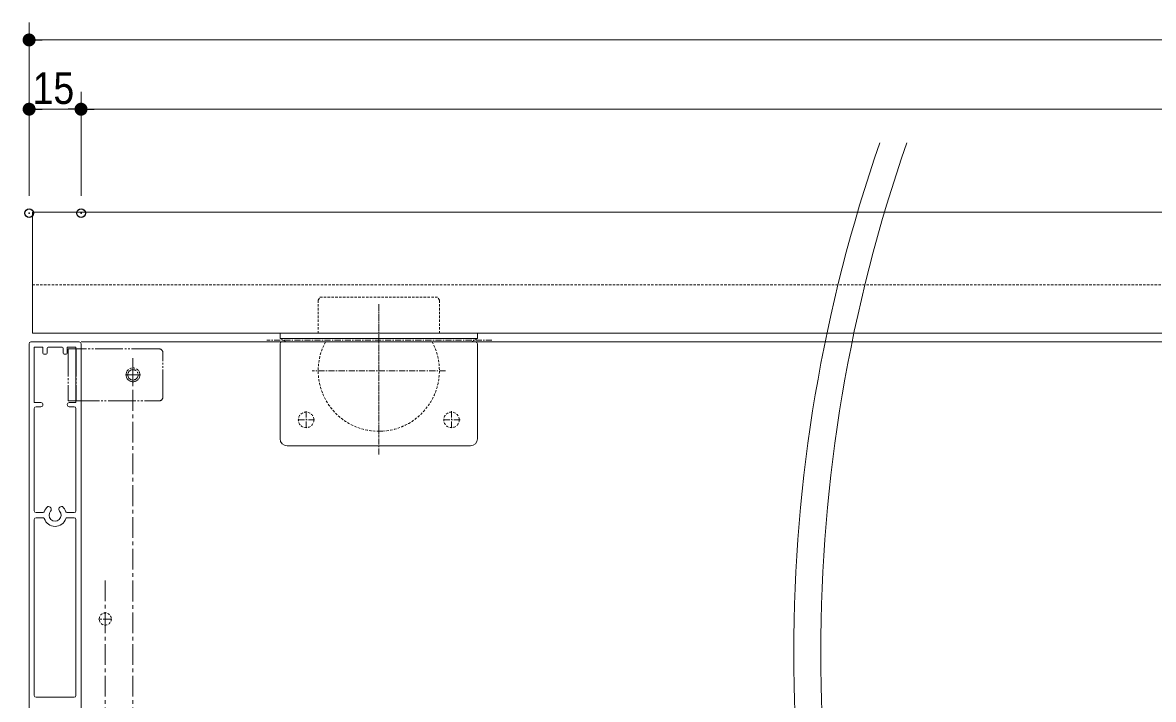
# Model space of a CAD drawing. Units: millimetres, scale not verified. Extents: x -1516 to 1516, y -761 to 761.
# Drawn here: x -838.8 to -512.1, y 164.9 to 360.3 of the extents above; entities that cross this region are included whole.
import ezdxf
from ezdxf.enums import TextEntityAlignment as Align

# ---------------------------------------------------------------- set-up
doc = ezdxf.new("R2010")
doc.units = ezdxf.units.MM
doc.header["$LTSCALE"] = 5
doc.header["$PDMODE"] = 32
doc.header["$PDSIZE"] = 2.5
for name, pattern in [('USER1', [9.172222, 5.997222, -1.058333, 1.058333, -1.058333]), ('USER2', [2.91, 1.76, -0.4, 0.35, -0.4]), ('USER3', [10.5, 8, -0.5, 0.5, -0.5, 0.5, -0.5]), ('USER4', [1.11, 0.71, -0.4])]:
    doc.linetypes.add(name, pattern=pattern)
for name, color, linetype, lineweight in [('0-0_3一般', 7, 'Continuous', 15), ('0-3_2寸法-1', 7, 'Continuous', 15), ('0-4_0', 7, 'Continuous', 25)]:
    doc.layers.add(name, color=color, linetype=linetype, lineweight=lineweight)
doc.layers.add('0-5_Defpoints', color=7, linetype='Continuous')
doc.styles.add('ＭＳ Ｐゴシック', font='')
doc.styles.get('ＭＳ Ｐゴシック').set_extended_font_data('MS PGothic')

# ---------------------------------------------------------------- blocks, each defined once
blk = doc.blocks.new('グループ')
at = {"layer": '0-0_3一般', "linetype": 'USER4'}
for p, q in [((-1532.5, 1400.67), (-1530, 1405)), ((-1360, 1405), (-1530, 1405)), ((-1357.5, 1400.67), (-1360, 1405)), ((-1532.5, 1400.67), (-1532.5, 1353)), ((-1357.5, 1400.67), (-1357.5, 1353))]:
    blk.add_line(p, q, dxfattribs=at)
at = {"layer": '0-0_3一般', "linetype": 'USER2'}
for p, q in [((-1445, 1395.25), (-1445, 1202.75)), ((-1445, 1210.9), (-1445, 1385.9)), ((-1281.71, 1343), (-1606.71, 1343)), ((-1348.75, 1299), (-1541.25, 1299)), ((-1537.63, 1228), (-1562.37, 1228)), ((-1550, 1240.38), (-1550, 1215.62)), ((-1327.63, 1228), (-1352.37, 1228)), ((-1340, 1240.38), (-1340, 1215.62))]:
    blk.add_line(p, q, dxfattribs=at)
at = {"layer": '0-0_3一般'}
for p, q in [((-1532.5, 1353), (-1587.5, 1353)), ((-1587.5, 1353), (-1587.5, 1345.5)), ((-1302.5, 1345.5), (-1587.5, 1345.5)), ((-1578.84, 1340.5), (-1587.5, 1345.5)), ((-1311.16, 1340.5), (-1578.84, 1340.5)), ((-1311.16, 1340.5), (-1578.84, 1340.5)), ((-1311.16, 1340.5), (-1578.84, 1340.5)), ((-1311.16, 1340.5), (-1578.84, 1340.5)), ((-1357.5, 1353), (-1532.5, 1353)), ((-1367.97, 1340.5), (-1305, 1340.5)), ((-1302.5, 1353), (-1357.5, 1353)), ((-1302.5, 1345.5), (-1311.16, 1340.5)), ((-1302.5, 1353), (-1302.5, 1345.5)), ((-1587.5, 1200.5), (-1587.5, 1338)), ((-1302.5, 1338), (-1302.5, 1200.5)), ((-1312.5, 1190.5), (-1577.5, 1190.5))]:
    blk.add_line(p, q, dxfattribs=at)
at = {"layer": '0-0_3一般', "linetype": 'USER3'}
blk.add_line((-1440, 1211.5), (-1445, 1211.5), dxfattribs=at)
at = {"layer": '0-0_3一般'}
blk.add_lwpolyline([(-1585, 1340.5), (-1522.03, 1340.5), (-1367.97, 1340.5)], dxfattribs=at)
at = {"layer": '0-0_3一般', "linetype": 'USER2'}
blk.add_lwpolyline([(-1445, 1177.87), (-1445, 1211.5), (-1445, 1299.5)], dxfattribs=at)
at = {"layer": '0-0_3一般', "linetype": 'USER4'}
for centre in [(-1550, 1228), (-1340, 1228)]:
    blk.add_circle(centre, 11.25, dxfattribs=at)
at = {"layer": '0-0_3一般'}
for centre, radius, start, end in [((-1585, 1338), 2.5, 90, 180), ((-1305, 1338), 2.5, 0, 90), ((-1577.5, 1200.5), 10, 180, 270), ((-1312.5, 1200.5), 10, 270, 0)]:
    blk.add_arc(centre, radius, start, end, dxfattribs=at)
at = {"layer": '0-0_3一般', "linetype": 'USER4'}
for start, end in [(151.68715, 270), (270, 28.31285)]:
    blk.add_arc((-1445, 1299), 87.5, start, end, dxfattribs=at)
blk = doc.blocks.new('グループ-2')
at = {"layer": '0-0_3一般'}
for p, q in [((-1877.5, 1340.5), (-1947.5, 1340.5)), ((-1950, 1338), (-1950, 374)), ((-1942.5, 1333), (-1942.5, 1253)), ((-1942.5, 1333), (-1930, 1333)), ((-1930, 1333), (-1930, 1324.5)), ((-1928.5, 1323), (-1925.5, 1323)), ((-1924, 1324.5), (-1924, 1331.5)), ((-1902.5, 1333), (-1922.5, 1333)), ((-1901, 1331.5), (-1901, 1324.5)), ((-1899.5, 1323), (-1896.5, 1323)), ((-1882.5, 1333), (-1895, 1333)), ((-1895, 1324.5), (-1895, 1333)), ((-1875, 310), (-1875, 1338)), ((-1933, 1253), (-1942.5, 1253)), ((-1942.5, 1244.5), (-1942.5, 1096.75)), ((-1940, 1247), (-1933, 1247)), ((-1885, 1247), (-1892, 1247)), ((-1882.5, 1096.75), (-1882.5, 1244.5)), ((-1929.46, 1094.25), (-1940, 1094.25)), ((-1885, 1094.25), (-1895.54, 1094.25)), ((-1942.5, 1084.25), (-1942.5, 830)), ((-1940, 1086.75), (-1929.46, 1086.75)), ((-1895.54, 1086.75), (-1885, 1086.75)), ((-1882.5, 830), (-1882.5, 1084.25)), ((-1885, 827.5), (-1940, 827.5))]:
    blk.add_line(p, q, dxfattribs=at)
blk.add_lwpolyline([(-1892, 1253), (-1882.5, 1253), (-1882.5, 1333)], dxfattribs=at)
for centre, radius, start, end in [((-1947.5, 1338), 2.5, 90, 180), ((-1877.5, 1338), 2.5, 0, 90), ((-1928.5, 1324.5), 1.5, 180, 270), ((-1925.5, 1324.5), 1.5, 270, 0), ((-1922.5, 1331.5), 1.5, 90, 180), ((-1902.5, 1331.5), 1.5, 0, 90), ((-1899.5, 1324.5), 1.5, 180, 270), ((-1896.5, 1324.5), 1.5, 270, 0), ((-1940, 1244.5), 2.5, 90, 180), ((-1933, 1250), 3, 0, 90), ((-1933, 1250), 3, 270, 0), ((-1892, 1250), 3, 90, 180), ((-1892, 1250), 3, 180, 270), ((-1885, 1244.5), 2.5, 0, 90), ((-1940, 1096.75), 2.5, 180, 270), ((-1929.46, 1095.75), 1.5, 270, 342.79601), ((-1912.5, 1090.5), 16.25, 130.5698, 162.79601), ((-1922.02, 1098.98), 4, 318.28389, 105.23813), ((-1912.5, 1090.5), 8.75, 138.28389, 41.71611), ((-1902.98, 1098.98), 4, 74.76187, 221.71611), ((-1912.5, 1090.5), 16.25, 17.20399, 49.4302), ((-1895.54, 1095.75), 1.5, 197.20399, 270), ((-1885, 1096.75), 2.5, 270, 0), ((-1940, 1084.25), 2.5, 90, 180), ((-1929.46, 1085.25), 1.5, 17.20399, 90), ((-1912.5, 1090.5), 16.25, 197.20399, 342.79601), ((-1895.54, 1085.25), 1.5, 90, 162.79601), ((-1885, 1084.25), 2.5, 0, 90), ((-1940, 830), 2.5, 180, 270), ((-1885, 830), 2.5, 270, 0)]:
    blk.add_arc(centre, radius, start, end, dxfattribs=at)
blk = doc.blocks.new('グループ-3')
at = {"layer": '0-0_3一般', "linetype": 'USER3'}
for p, q in [((-1762, 1330.5), (-1888.5, 1330.5)), ((-1882, 1330.5), (-1882, 1255.5)), ((-1757, 1260.5), (-1757, 1325.5)), ((-1789, 1293), (-1811, 1293)), ((-1800, 1304), (-1800, 1282)), ((-1888.5, 1255.5), (-1762, 1255.5))]:
    blk.add_line(p, q, dxfattribs=at)
at = {"layer": '0-0_3一般', "linetype": 'USER1'}
blk.add_line((-1800, 1317.04), (-1800, -637.96), dxfattribs=at)
at = {"layer": '0-0_3一般', "linetype": 'USER3'}
blk.add_lwpolyline([(-1888.5, 1330.5), (-1893.5, 1330.5), (-1893.5, 1255.5), (-1888.5, 1255.5)], dxfattribs=at)
for radius in [10, 7.5]:
    blk.add_circle((-1800, 1293), radius, dxfattribs=at)
for centre, start, end in [((-1762, 1325.5), 0, 90), ((-1762, 1260.5), 270, 0)]:
    blk.add_arc(centre, 5, start, end, dxfattribs=at)
blk = doc.blocks.new('グループ-7')
at = {"layer": '0-0_3一般'}
for centre, radius, start, end in [((1393.86, 891.98), 2239.65, 160.81422, 199.18578), ((1432.8, 891.98), 2239.65, 160.81422, 199.18578), ((-2307.01, -395.77), 1678.86, 340.81422, 19.18578), ((-2268.07, -395.77), 1678.86, 340.81422, 19.18578)]:
    blk.add_arc(centre, radius, start, end, dxfattribs=at)
blk = doc.blocks.new('グループ-9')
at = {"layer": '0-0_3一般'}
for p, q in [((-1945, 1528), (2010, 1528)), ((-1945, 1423), (-1945, 1528)), ((-1947.5, 1340.5), (-1877.5, 1340.5)), ((-1877.5, 1340.5), (-1947.5, 1340.5)), ((-1875, 1340.5), (1940, 1340.5))]:
    blk.add_line(p, q, dxfattribs=at)
at = {"layer": '0-0_3一般', "linetype": 'USER4'}
blk.add_line((2010, 1423), (-1945, 1423), dxfattribs=at)
blk.add_line((2010, 1423), (-1945, 1423), dxfattribs=at)
at = {"layer": '0-0_3一般', "linetype": 'USER1'}
blk.add_line((-1840, 996.14), (-1840, -343.86), dxfattribs=at)
at = {"layer": '0-0_3一般', "linetype": 'USER2'}
for p, q in [((-1840, 950.13), (-1840, 930.88)), ((-1830.37, 940.5), (-1849.62, 940.5))]:
    blk.add_line(p, q, dxfattribs=at)
at = {"layer": '0-0_3一般'}
blk.add_lwpolyline([(2010, 1353), (-1945, 1353), (-1945, 1423)], dxfattribs=at)
at = {"layer": '0-0_3一般', "linetype": 'USER4'}
blk.add_circle((-1840, 940.5), 8.75, dxfattribs=at)
at = {"layer": '0-0_3一般'}
for name in ['グループ-7', 'グループ', 'グループ-2', 'グループ-3']:
    blk.add_blockref(name, (0, 0), dxfattribs=at)
blk = doc.blocks.new('_Dot')
at = {"layer": '0-4_0'}
blk.add_line((-2.5, 0), (-5, 0), dxfattribs=at)
for points in [[(0, 0), (-2.5, 0), (-2.48, 0.313)], [(0, 0), (-2.48, -0.313), (-2.5, 0)], [(0, 0), (-2.48, 0.313), (-2.421, 0.622)], [(0, 0), (-2.421, -0.622), (-2.48, -0.313)], [(0, 0), (-2.421, 0.622), (-2.324, 0.92)], [(0, 0), (-2.324, -0.92), (-2.421, -0.622)], [(0, 0), (-2.324, 0.92), (-2.191, 1.204)], [(0, 0), (-2.191, -1.204), (-2.324, -0.92)], [(0, 0), (-2.191, 1.204), (-2.023, 1.469)], [(0, 0), (-2.023, -1.469), (-2.191, -1.204)], [(0, 0), (-2.023, 1.469), (-1.822, 1.711)], [(0, 0), (-1.822, -1.711), (-2.023, -1.469)], [(0, 0), (-1.822, 1.711), (-1.594, 1.926)], [(0, 0), (-1.594, -1.926), (-1.822, -1.711)], [(0, 0), (-1.594, 1.926), (-1.34, 2.111)], [(0, 0), (-1.34, -2.111), (-1.594, -1.926)], [(0, 0), (-1.34, 2.111), (-1.064, 2.262)], [(0, 0), (-1.064, -2.262), (-1.34, -2.111)], [(0, 0), (-1.064, 2.262), (-0.773, 2.378)], [(0, 0), (-0.773, -2.378), (-1.064, -2.262)], [(0, 0), (-0.773, 2.378), (-0.468, 2.456)], [(0, 0), (-0.468, -2.456), (-0.773, -2.378)], [(0, 0), (-0.468, 2.456), (-0.157, 2.495)], [(0, 0), (-0.157, -2.495), (-0.468, -2.456)], [(0, 0), (-0.157, 2.495), (0.157, 2.495)], [(0, 0), (0.157, -2.495), (-0.157, -2.495)], [(0, 0), (0.157, 2.495), (0.468, 2.456)], [(0, 0), (0.468, 2.456), (0.773, 2.378)], [(0, 0), (0.773, 2.378), (1.064, 2.262)], [(0, 0), (1.064, 2.262), (1.34, 2.111)], [(0, 0), (1.34, 2.111), (1.594, 1.926)], [(0, 0), (1.594, 1.926), (1.822, 1.711)], [(0, 0), (1.822, 1.711), (2.023, 1.469)], [(0, 0), (2.023, 1.469), (2.191, 1.204)], [(0, 0), (2.191, 1.204), (2.324, 0.92)], [(0, 0), (2.324, 0.92), (2.421, 0.622)], [(0, 0), (2.421, 0.622), (2.48, 0.313)], [(0, 0), (2.48, 0.313), (2.5, 0)], [(0, 0), (0.468, -2.456), (0.157, -2.495)], [(0, 0), (0.773, -2.378), (0.468, -2.456)], [(0, 0), (1.064, -2.262), (0.773, -2.378)], [(0, 0), (1.34, -2.111), (1.064, -2.262)], [(0, 0), (1.594, -1.926), (1.34, -2.111)], [(0, 0), (1.822, -1.711), (1.594, -1.926)], [(0, 0), (2.023, -1.469), (1.822, -1.711)], [(0, 0), (2.191, -1.204), (2.023, -1.469)], [(0, 0), (2.324, -0.92), (2.191, -1.204)], [(0, 0), (2.421, -0.622), (2.324, -0.92)], [(0, 0), (2.48, -0.313), (2.421, -0.622)], [(0, 0), (2.5, 0), (2.48, -0.313)]]:
    blk.add_solid(points, dxfattribs=at)

msp = doc.modelspace()

# ---------------------------------------------------------------- linework, layer by layer
at = {"layer": '0-3_2寸法-1'}
for p, q in [((-836.875, 340.3), (-836.875, 360.3)), ((-47.627, 355.3), (-833.123, 355.3)), ((-836.875, 310.3), (-836.875, 340.3)), ((-821.875, 310.3), (-821.875, 340.3)), ((-821.875, 310.3), (-821.875, 340.3)), ((-825.627, 335.3), (-833.123, 335.3)), ((-818.123, 335.3), (-62.627, 335.3))]:
    msp.add_line(p, q, dxfattribs=at)
at = {"layer": '0-5_Defpoints'}
for p in [(-836.875, 355.3), (-836.875, 335.3), (-836.875, 305.3), (-821.875, 305.3)]:
    msp.add_point(p, dxfattribs=at)

# ---------------------------------------------------------------- block references
at = {"layer": '0-0_3一般', "xscale": 0.2, "yscale": 0.2}
msp.add_blockref('グループ-9', (-446.875, 0), dxfattribs=at)
at = {"layer": '0-3_2寸法-1', "xscale": 0.7503418, "yscale": 0.7503418, "rotation": 180}
for p in [(-836.875, 355.3), (-836.875, 335.3), (-821.875, 335.3)]:
    msp.add_blockref('_Dot', p, dxfattribs=at)
at = {"layer": '0-3_2寸法-1', "xscale": 0.7503418, "yscale": 0.7503418}
msp.add_blockref('_Dot', (-821.875, 335.3), dxfattribs=at)

# ---------------------------------------------------------------- texts
at = {"layer": '0-3_2寸法-1', "style": 'ＭＳ Ｐゴシック', "width": 0.9}
msp.add_text('15', height=9.164, dxfattribs=at).set_placement((-835.857, 334.06), align=Align.BOTTOM_LEFT)

doc.saveas('drawing.dxf')
